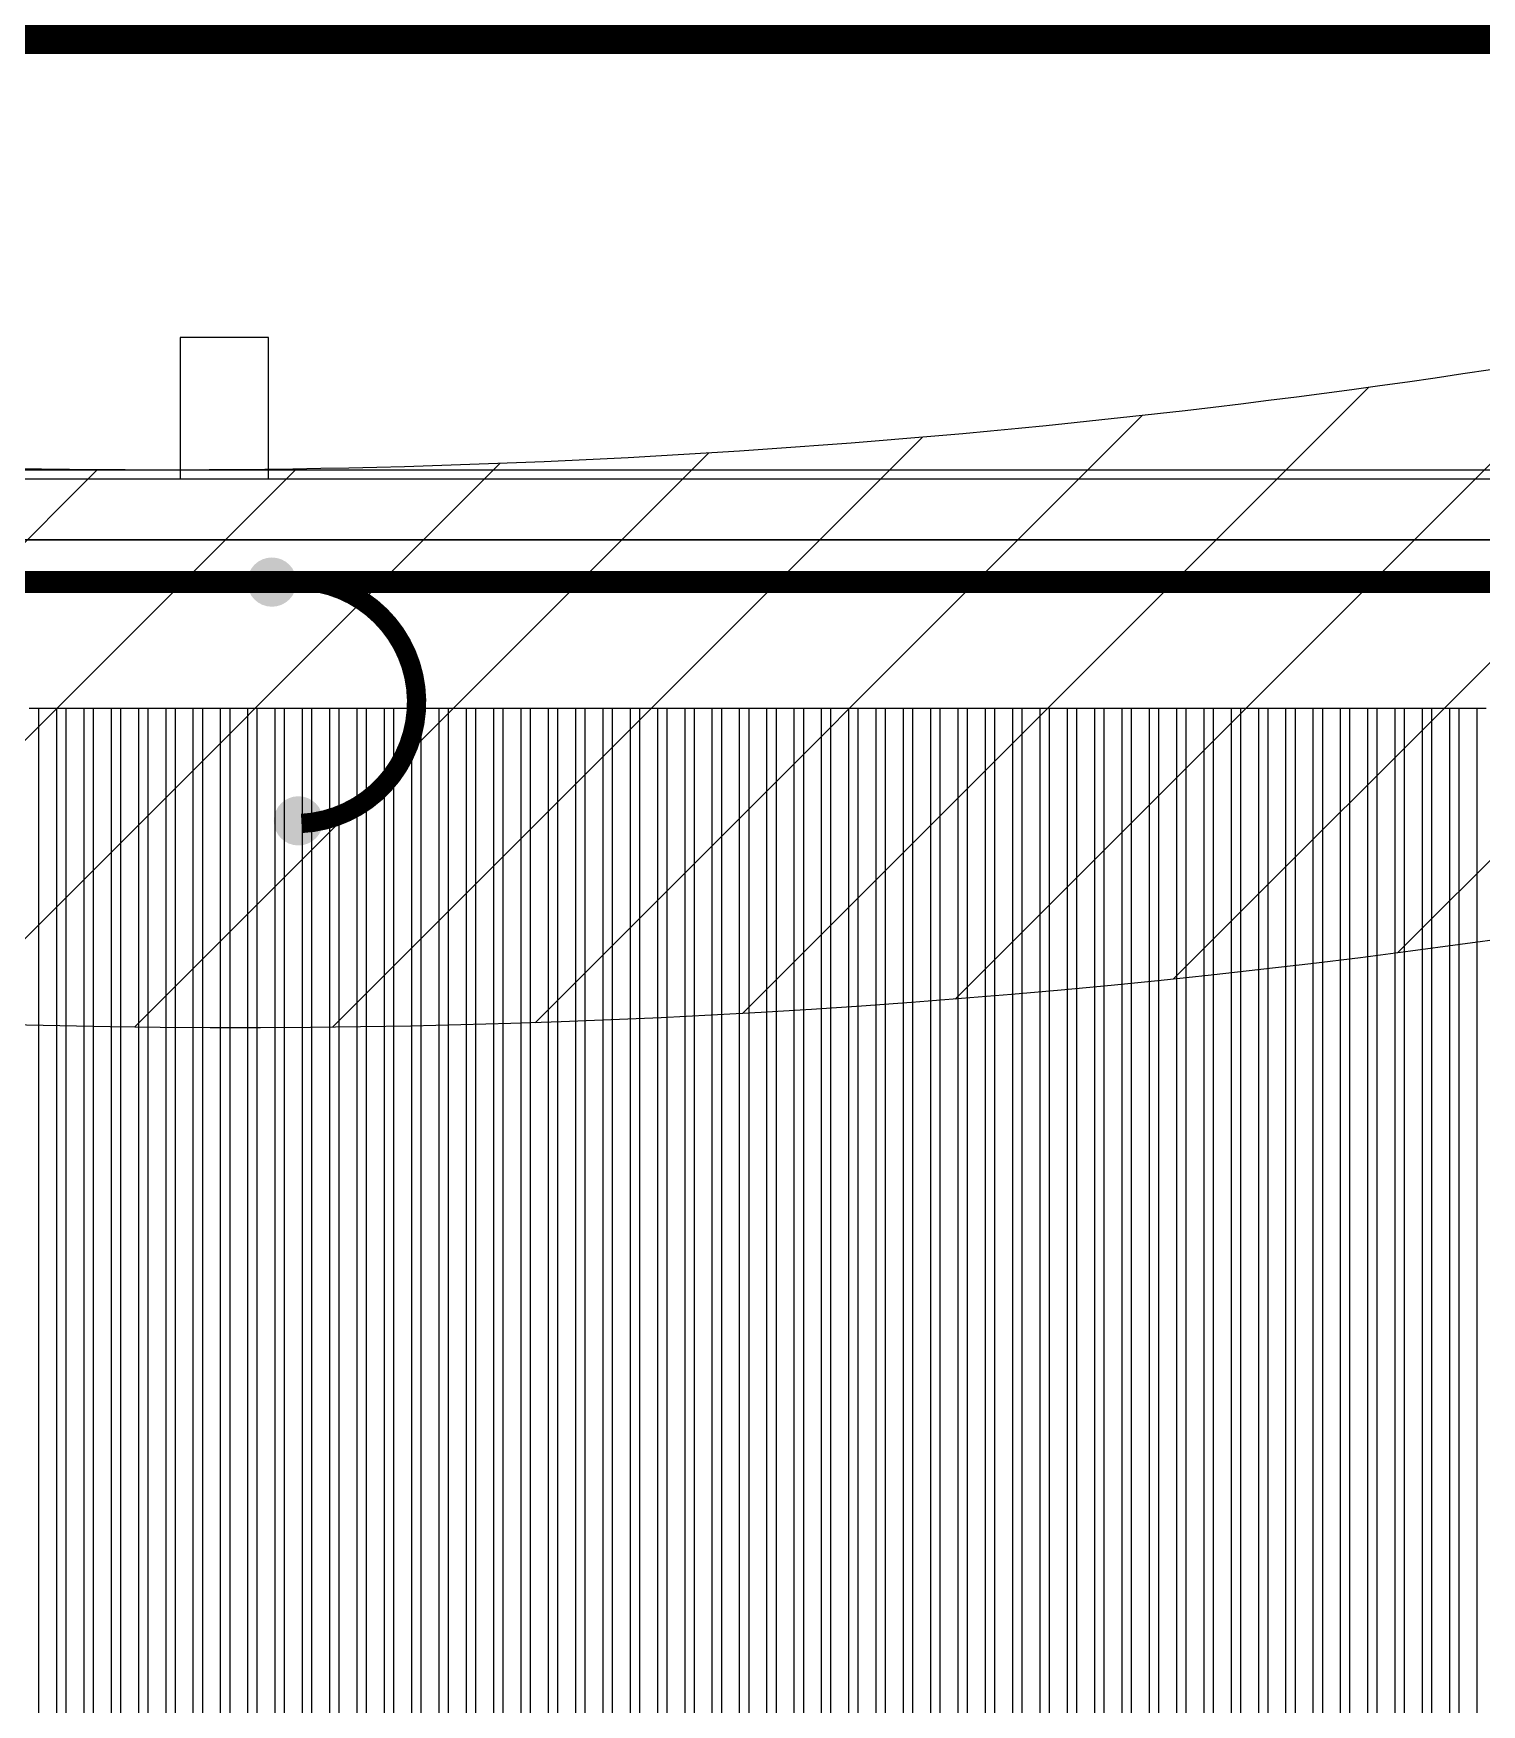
# Model space of a CAD drawing. Header units: millimetres. Extents: x -107267 to 109426, y -98906 to 83910.
# Drawn here: x -17498 to -14216, y -2639 to 1147 of the extents above; entities that cross this region are included whole.
import ezdxf

# ---------------------------------------------------------------- set-up
doc = ezdxf.new("R2010")
doc.units = ezdxf.units.MM
for name, pattern in [('ACAD_ISO10W100', [18, 12, -3, 0, -3]), ('ACAD_ISO12W100', [21, 12, -3, 0, -3, 0, -3]), ('HIDDEN2', [0.1875, 0.125, -0.0625])]:
    doc.linetypes.add(name, pattern=pattern)
for name, color, linetype in [('00 - ZONA DE PROTEÇÃO', 4, 'Continuous'), ('00 - Zona de proteção 2d', 4, 'Continuous'), ('Front View-MISC', 7, 'Continuous'), ('Top (Plan) View-MISC', 7, 'Continuous')]:
    doc.layers.add(name, color=color, linetype=linetype)
for name, color, linetype, lineweight in [('000-M3G-MALHA NOVA', 5, 'ACAD_ISO10W100', 0), ('00_m3g_spda_ater_cabo50', 1, 'Continuous', 9), ('00_SPDA_captacao_novo', 5, 'Continuous', 9)]:
    doc.layers.add(name, color=color, linetype=linetype, lineweight=lineweight)

# ---------------------------------------------------------------- blocks, each defined once
blk = doc.blocks.new('*U324')
at = {"layer": 'Top (Plan) View-MISC', "color": 0, "linetype": 'ByBlock', "lineweight": -2}
for p, q in [((-16964.8, 458.1), (-17164.8, 458.1)), ((-17164.8, 458.1), (-17164.8, 138.1)), ((-16964.8, 138.1), (-16964.8, 458.1))]:
    blk.add_line(p, q, dxfattribs=at)
blk = doc.blocks.new('*U481')
at = {"layer": 'Top (Plan) View-MISC', "color": 0, "linetype": 'ByBlock', "lineweight": -2}
for p, q in [((-17486.2, -381.9), (-17445.5, -381.9)), ((-17424.3, -381.9), (-17383.6, -381.9)), ((-17362.4, -381.9), (-17321.7, -381.9)), ((-17300.5, -381.9), (-17259.8, -381.9)), ((-17238.6, -381.9), (-17197.9, -381.9)), ((-17176.7, -381.9), (-17136, -381.9)), ((-17114.8, -381.9), (-17074.1, -381.9)), ((-17052.9, -381.9), (-17012.2, -381.9)), ((-16991, -381.9), (-16950.3, -381.9)), ((-16929.1, -381.9), (-16888.4, -381.9)), ((-16867.2, -381.9), (-16826.5, -381.9)), ((-16805.3, -381.9), (-16764.6, -381.9)), ((-16743.4, -381.9), (-16702.7, -381.9)), ((-16681.5, -381.9), (-16640.8, -381.9)), ((-16619.6, -381.9), (-16578.9, -381.9)), ((-16557.7, -381.9), (-16517, -381.9)), ((-16495.8, -381.9), (-16455.1, -381.9)), ((-16433.9, -381.9), (-16393.2, -381.9)), ((-16372, -381.9), (-16331.3, -381.9)), ((-16310.1, -381.9), (-16269.4, -381.9)), ((-16248.2, -381.9), (-16207.5, -381.9)), ((-16186.3, -381.9), (-16145.7, -381.9)), ((-16124.4, -381.9), (-16083.8, -381.9)), ((-16062.5, -381.9), (-16021.9, -381.9)), ((-16000.6, -381.9), (-15960, -381.9)), ((-15938.7, -381.9), (-15898.1, -381.9)), ((-15876.8, -381.9), (-15836.2, -381.9)), ((-15814.9, -381.9), (-15774.3, -381.9)), ((-15753, -381.9), (-15712.4, -381.9)), ((-15691.2, -381.9), (-15650.5, -381.9)), ((-15629.3, -381.9), (-15588.6, -381.9)), ((-15567.4, -381.9), (-15526.7, -381.9)), ((-15505.5, -381.9), (-15464.8, -381.9)), ((-15443.6, -381.9), (-15402.9, -381.9)), ((-15381.7, -381.9), (-15341, -381.9)), ((-15319.8, -381.9), (-15279.1, -381.9)), ((-15257.9, -381.9), (-15217.2, -381.9)), ((-15196, -381.9), (-15155.3, -381.9)), ((-15134.1, -381.9), (-15093.4, -381.9)), ((-15072.2, -381.9), (-15031.5, -381.9)), ((-15010.3, -381.9), (-14969.6, -381.9)), ((-14948.4, -381.9), (-14907.7, -381.9)), ((-14886.5, -381.9), (-14845.8, -381.9)), ((-14824.6, -381.9), (-14783.9, -381.9)), ((-14762.7, -381.9), (-14722, -381.9)), ((-14700.8, -381.9), (-14660.1, -381.9)), ((-14638.9, -381.9), (-14598.2, -381.9)), ((-14577, -381.9), (-14536.3, -381.9)), ((-14515.1, -381.9), (-14474.4, -381.9)), ((-14453.2, -381.9), (-14412.5, -381.9)), ((-14391.3, -381.9), (-14350.6, -381.9)), ((-14329.4, -381.9), (-14288.7, -381.9)), ((-14267.5, -381.9), (-14226.8, -381.9))]:
    blk.add_line(p, q, dxfattribs=at)
blk = doc.blocks.new('*U482')
at = {"layer": 'Top (Plan) View-MISC', "color": 0, "linetype": 'ByBlock', "lineweight": -2}
for p, q in [((-21187.7, 138.1), (23428.9, 138.1)), ((-17486.2, -381.9), (-17445.5, -381.9)), ((-17424.3, -381.9), (-17383.6, -381.9)), ((-17362.4, -381.9), (-17321.7, -381.9)), ((-17300.5, -381.9), (-17259.8, -381.9)), ((-17238.6, -381.9), (-17197.9, -381.9)), ((-17176.7, -381.9), (-17136, -381.9)), ((-17114.8, -381.9), (-17074.1, -381.9)), ((-17052.9, -381.9), (-17012.2, -381.9)), ((-16991, -381.9), (-16950.3, -381.9)), ((-16929.1, -381.9), (-16888.4, -381.9)), ((-16867.2, -381.9), (-16826.5, -381.9)), ((-16805.3, -381.9), (-16764.6, -381.9)), ((-16743.4, -381.9), (-16702.7, -381.9)), ((-16681.5, -381.9), (-16640.8, -381.9)), ((-16619.6, -381.9), (-16578.9, -381.9)), ((-16557.7, -381.9), (-16517, -381.9)), ((-16495.8, -381.9), (-16455.1, -381.9)), ((-16433.9, -381.9), (-16393.2, -381.9)), ((-16372, -381.9), (-16331.3, -381.9)), ((-16310.1, -381.9), (-16269.4, -381.9)), ((-16248.2, -381.9), (-16207.5, -381.9)), ((-16186.3, -381.9), (-16145.7, -381.9)), ((-16124.4, -381.9), (-16083.8, -381.9)), ((-16062.5, -381.9), (-16021.9, -381.9)), ((-16000.6, -381.9), (-15960, -381.9)), ((-15938.7, -381.9), (-15898.1, -381.9)), ((-15876.8, -381.9), (-15836.2, -381.9)), ((-15814.9, -381.9), (-15774.3, -381.9)), ((-15753, -381.9), (-15712.4, -381.9)), ((-15691.2, -381.9), (-15650.5, -381.9)), ((-15629.3, -381.9), (-15588.6, -381.9)), ((-15567.4, -381.9), (-15526.7, -381.9)), ((-15505.5, -381.9), (-15464.8, -381.9)), ((-15443.6, -381.9), (-15402.9, -381.9)), ((-15381.7, -381.9), (-15341, -381.9)), ((-15319.8, -381.9), (-15279.1, -381.9)), ((-15257.9, -381.9), (-15217.2, -381.9)), ((-15196, -381.9), (-15155.3, -381.9)), ((-15134.1, -381.9), (-15093.4, -381.9)), ((-15072.2, -381.9), (-15031.5, -381.9)), ((-15010.3, -381.9), (-14969.6, -381.9)), ((-14948.4, -381.9), (-14907.7, -381.9)), ((-14886.5, -381.9), (-14845.8, -381.9)), ((-14824.6, -381.9), (-14783.9, -381.9)), ((-14762.7, -381.9), (-14722, -381.9)), ((-14700.8, -381.9), (-14660.1, -381.9)), ((-14638.9, -381.9), (-14598.2, -381.9)), ((-14577, -381.9), (-14536.3, -381.9)), ((-14515.1, -381.9), (-14474.4, -381.9)), ((-14453.2, -381.9), (-14412.5, -381.9)), ((-14391.3, -381.9), (-14350.6, -381.9)), ((-14329.4, -381.9), (-14288.7, -381.9)), ((-14267.5, -381.9), (-14226.8, -381.9))]:
    blk.add_line(p, q, dxfattribs=at)
blk = doc.blocks.new('*U1066')
at = {"layer": 'Top (Plan) View-MISC', "color": 0, "linetype": 'ByBlock', "lineweight": -2}
for p, q in [((-17507.4, -381.9), (-17486.2, -381.9)), ((-17486.2, -381.9), (-17486.2, -7621.9)), ((-17445.5, -381.9), (-17445.5, -7621.9)), ((-17445.5, -381.9), (-17424.3, -381.9)), ((-17424.3, -381.9), (-17424.3, -7621.9)), ((-17383.6, -381.9), (-17383.6, -7621.9)), ((-17383.6, -381.9), (-17362.4, -381.9)), ((-17362.4, -381.9), (-17362.4, -7621.9)), ((-17321.7, -381.9), (-17321.7, -7621.9)), ((-17321.7, -381.9), (-17300.5, -381.9)), ((-17300.5, -381.9), (-17300.5, -7621.9)), ((-17259.8, -381.9), (-17238.6, -381.9)), ((-17259.8, -381.9), (-17259.8, -7621.9)), ((-17238.6, -381.9), (-17238.6, -7621.9)), ((-17197.9, -381.9), (-17176.7, -381.9)), ((-17197.9, -381.9), (-17197.9, -7621.9)), ((-17176.7, -381.9), (-17176.7, -7621.9)), ((-17136, -381.9), (-17136, -7621.9)), ((-17136, -381.9), (-17114.8, -381.9)), ((-17114.8, -381.9), (-17114.8, -7621.9)), ((-17074.1, -381.9), (-17052.9, -381.9)), ((-17074.1, -381.9), (-17074.1, -7621.9)), ((-17052.9, -381.9), (-17052.9, -7621.9)), ((-17012.2, -381.9), (-17012.2, -7621.9)), ((-17012.2, -381.9), (-16991, -381.9)), ((-16991, -381.9), (-16991, -7621.9)), ((-16950.3, -381.9), (-16950.3, -7621.9)), ((-16950.3, -381.9), (-16929.1, -381.9)), ((-16929.1, -381.9), (-16929.1, -7621.9)), ((-16888.4, -381.9), (-16888.4, -7621.9)), ((-16888.4, -381.9), (-16867.2, -381.9)), ((-16867.2, -381.9), (-16867.2, -7621.9)), ((-16826.5, -381.9), (-16805.3, -381.9)), ((-16826.5, -381.9), (-16826.5, -7621.9)), ((-16805.3, -381.9), (-16805.3, -7621.9)), ((-16764.6, -381.9), (-16743.4, -381.9)), ((-16764.6, -381.9), (-16764.6, -7621.9)), ((-16743.4, -381.9), (-16743.4, -7621.9)), ((-16702.7, -381.9), (-16681.5, -381.9)), ((-16702.7, -381.9), (-16702.7, -7621.9)), ((-16681.5, -381.9), (-16681.5, -7621.9)), ((-16640.8, -381.9), (-16640.8, -7621.9)), ((-16640.8, -381.9), (-16619.6, -381.9)), ((-16619.6, -381.9), (-16619.6, -7621.9)), ((-16578.9, -381.9), (-16557.7, -381.9)), ((-16578.9, -381.9), (-16578.9, -7621.9)), ((-16557.7, -381.9), (-16557.7, -7621.9)), ((-16517, -381.9), (-16517, -7621.9)), ((-16517, -381.9), (-16495.8, -381.9)), ((-16495.8, -381.9), (-16495.8, -7621.9)), ((-16455.1, -381.9), (-16455.1, -7621.9)), ((-16455.1, -381.9), (-16433.9, -381.9)), ((-16433.9, -381.9), (-16433.9, -7621.9)), ((-16393.2, -381.9), (-16393.2, -7621.9)), ((-16393.2, -381.9), (-16372, -381.9)), ((-16372, -381.9), (-16372, -7621.9)), ((-16331.3, -381.9), (-16331.3, -7621.9)), ((-16331.3, -381.9), (-16310.1, -381.9)), ((-16310.1, -381.9), (-16310.1, -7621.9)), ((-16269.4, -381.9), (-16248.2, -381.9)), ((-16269.4, -381.9), (-16269.4, -7621.9)), ((-16248.2, -381.9), (-16248.2, -7621.9)), ((-16207.5, -381.9), (-16207.5, -7621.9)), ((-16207.5, -381.9), (-16186.3, -381.9)), ((-16186.3, -381.9), (-16186.3, -7621.9)), ((-16145.7, -381.9), (-16124.4, -381.9)), ((-16145.7, -381.9), (-16145.7, -7621.9)), ((-16124.4, -381.9), (-16124.4, -7621.9)), ((-16083.8, -381.9), (-16083.8, -7621.9)), ((-16083.8, -381.9), (-16062.5, -381.9)), ((-16062.5, -381.9), (-16062.5, -7621.9)), ((-16021.9, -381.9), (-16021.9, -7621.9)), ((-16021.9, -381.9), (-16000.6, -381.9)), ((-16000.6, -381.9), (-16000.6, -7621.9)), ((-15960, -381.9), (-15960, -7621.9)), ((-15960, -381.9), (-15938.7, -381.9)), ((-15938.7, -381.9), (-15938.7, -7621.9)), ((-15898.1, -381.9), (-15876.8, -381.9)), ((-15898.1, -381.9), (-15898.1, -7621.9)), ((-15876.8, -381.9), (-15876.8, -7621.9)), ((-15836.2, -381.9), (-15836.2, -7621.9)), ((-15836.2, -381.9), (-15814.9, -381.9)), ((-15814.9, -381.9), (-15814.9, -7621.9)), ((-15774.3, -381.9), (-15774.3, -7621.9)), ((-15774.3, -381.9), (-15753, -381.9)), ((-15753, -381.9), (-15753, -7621.9)), ((-15712.4, -381.9), (-15691.2, -381.9)), ((-15712.4, -381.9), (-15712.4, -7621.9)), ((-15691.2, -381.9), (-15691.2, -7621.9)), ((-15650.5, -381.9), (-15629.3, -381.9)), ((-15650.5, -381.9), (-15650.5, -7621.9)), ((-15629.3, -381.9), (-15629.3, -7621.9)), ((-15588.6, -381.9), (-15588.6, -7621.9)), ((-15588.6, -381.9), (-15567.4, -381.9)), ((-15567.4, -381.9), (-15567.4, -7621.9)), ((-15526.7, -381.9), (-15526.7, -7621.9)), ((-15526.7, -381.9), (-15505.5, -381.9)), ((-15505.5, -381.9), (-15505.5, -7621.9)), ((-15464.8, -381.9), (-15464.8, -7621.9)), ((-15464.8, -381.9), (-15443.6, -381.9)), ((-15443.6, -381.9), (-15443.6, -7621.9)), ((-15402.9, -381.9), (-15381.7, -381.9)), ((-15402.9, -381.9), (-15402.9, -7621.9)), ((-15381.7, -381.9), (-15381.7, -7621.9)), ((-15341, -381.9), (-15341, -7621.9)), ((-15341, -381.9), (-15319.8, -381.9)), ((-15319.8, -381.9), (-15319.8, -7621.9)), ((-15279.1, -381.9), (-15279.1, -7621.9)), ((-15279.1, -381.9), (-15257.9, -381.9)), ((-15257.9, -381.9), (-15257.9, -7621.9)), ((-15217.2, -381.9), (-15217.2, -7621.9)), ((-15217.2, -381.9), (-15196, -381.9)), ((-15196, -381.9), (-15196, -7621.9)), ((-15155.3, -381.9), (-15134.1, -381.9)), ((-15155.3, -381.9), (-15155.3, -7621.9)), ((-15134.1, -381.9), (-15134.1, -7621.9)), ((-15093.4, -381.9), (-15093.4, -7621.9)), ((-15093.4, -381.9), (-15072.2, -381.9)), ((-15072.2, -381.9), (-15072.2, -7621.9)), ((-15031.5, -381.9), (-15010.3, -381.9)), ((-15031.5, -381.9), (-15031.5, -7621.9)), ((-15010.3, -381.9), (-15010.3, -7621.9)), ((-14969.6, -381.9), (-14969.6, -7621.9)), ((-14969.6, -381.9), (-14948.4, -381.9)), ((-14948.4, -381.9), (-14948.4, -7621.9)), ((-14907.7, -381.9), (-14907.7, -7621.9)), ((-14907.7, -381.9), (-14886.5, -381.9)), ((-14886.5, -381.9), (-14886.5, -7621.9)), ((-14845.8, -381.9), (-14824.6, -381.9)), ((-14845.8, -381.9), (-14845.8, -7621.9)), ((-14824.6, -381.9), (-14824.6, -7621.9)), ((-14783.9, -381.9), (-14783.9, -7621.9)), ((-14783.9, -381.9), (-14762.7, -381.9)), ((-14762.7, -381.9), (-14762.7, -7621.9)), ((-14722, -381.9), (-14700.8, -381.9)), ((-14722, -381.9), (-14722, -7621.9)), ((-14700.8, -381.9), (-14700.8, -7621.9)), ((-14660.1, -381.9), (-14638.9, -381.9)), ((-14660.1, -381.9), (-14660.1, -7621.9)), ((-14638.9, -381.9), (-14638.9, -7621.9)), ((-14598.2, -381.9), (-14598.2, -7621.9)), ((-14598.2, -381.9), (-14577, -381.9)), ((-14577, -381.9), (-14577, -7621.9)), ((-14536.3, -381.9), (-14515.1, -381.9)), ((-14536.3, -381.9), (-14536.3, -7621.9)), ((-14515.1, -381.9), (-14515.1, -7621.9)), ((-14474.4, -381.9), (-14474.4, -7621.9)), ((-14474.4, -381.9), (-14453.2, -381.9)), ((-14453.2, -381.9), (-14453.2, -7621.9)), ((-14412.5, -381.9), (-14391.3, -381.9)), ((-14412.5, -381.9), (-14412.5, -7621.9)), ((-14391.3, -381.9), (-14391.3, -7621.9)), ((-14350.6, -381.9), (-14350.6, -7621.9)), ((-14350.6, -381.9), (-14329.4, -381.9)), ((-14329.4, -381.9), (-14329.4, -7621.9)), ((-14288.7, -381.9), (-14288.7, -7621.9)), ((-14288.7, -381.9), (-14267.5, -381.9)), ((-14267.5, -381.9), (-14267.5, -7621.9)), ((-14226.8, -381.9), (-14226.8, -7621.9)), ((-14226.8, -381.9), (-14205.6, -381.9))]:
    blk.add_line(p, q, dxfattribs=at)
blk = doc.blocks.new('*U1067')
at = {"layer": 'Top (Plan) View-MISC', "color": 0, "linetype": 'ByBlock', "lineweight": -2}
blk.add_line((23207.9, 158.1), (-17567.7, 158.1), dxfattribs=at)
blk = doc.blocks.new('*U1216')
at = {"layer": 'Front View-MISC', "color": 0, "linetype": 'ByBlock', "lineweight": -2}
for p, q in [((-17487.7, 0), (-17487.7, 0, 3450)), ((-16967.7, 0), (-16967.7, 0, 3450))]:
    blk.add_line(p, q, dxfattribs=at)
blk = doc.blocks.new('*U1222')
at = {"layer": 'Front View-MISC', "color": 0, "linetype": 'ByBlock', "lineweight": -2}
for p, q in [((-21407.7, 0, 3450), (-13407.5, 0, 3450)), ((-21407.7, 0, 4300), (-13407.5, 0, 4300))]:
    blk.add_line(p, q, dxfattribs=at)
blk = doc.blocks.new('*U1223')
at = {"layer": 'Front View-MISC', "color": 0, "linetype": 'ByBlock', "lineweight": -2}
for p, q in [((-13089.6, 0), (-24352.8, 0)), ((-13089.6, 0, -100), (-24352.8, 0, -100))]:
    blk.add_line(p, q, dxfattribs=at)
blk = doc.blocks.new('*U1306')
at = {"layer": 'Front View-MISC', "color": 0, "linetype": 'ByBlock', "lineweight": -2}
for p, q in [((-17486.2, 0, 5158), (-17445.5, 0, 5158)), ((-17424.3, 0, 5158), (-17383.6, 0, 5158)), ((-17362.4, 0, 5158), (-17321.7, 0, 5158)), ((-17300.5, 0, 5158), (-17259.8, 0, 5158)), ((-17238.6, 0, 5158), (-17197.9, 0, 5158)), ((-17176.7, 0, 5158), (-17136, 0, 5158)), ((-17114.8, 0, 5158), (-17074.1, 0, 5158)), ((-17052.9, 0, 5158), (-17012.2, 0, 5158)), ((-16991, 0, 5158), (-16950.3, 0, 5158)), ((-16929.1, 0, 5158), (-16888.4, 0, 5158)), ((-16867.2, 0, 5158), (-16826.5, 0, 5158)), ((-16805.3, 0, 5158), (-16764.6, 0, 5158)), ((-16743.4, 0, 5158), (-16702.7, 0, 5158)), ((-16681.5, 0, 5158), (-16640.8, 0, 5158)), ((-16619.6, 0, 5158), (-16578.9, 0, 5158)), ((-16557.7, 0, 5158), (-16517, 0, 5158)), ((-16495.8, 0, 5158), (-16455.1, 0, 5158)), ((-16433.9, 0, 5158), (-16393.2, 0, 5158)), ((-16372, 0, 5158), (-16331.3, 0, 5158)), ((-16310.1, 0, 5158), (-16269.4, 0, 5158)), ((-16248.2, 0, 5158), (-16207.5, 0, 5158)), ((-16186.3, 0, 5158), (-16145.7, 0, 5158)), ((-16124.4, 0, 5158), (-16083.8, 0, 5158)), ((-16062.5, 0, 5158), (-16021.9, 0, 5158)), ((-16000.6, 0, 5158), (-15960, 0, 5158)), ((-15938.7, 0, 5158), (-15898.1, 0, 5158)), ((-15876.8, 0, 5158), (-15836.2, 0, 5158)), ((-15814.9, 0, 5158), (-15774.3, 0, 5158)), ((-15753, 0, 5158), (-15712.4, 0, 5158)), ((-15691.2, 0, 5158), (-15650.5, 0, 5158)), ((-15629.3, 0, 5158), (-15588.6, 0, 5158)), ((-15567.4, 0, 5158), (-15526.7, 0, 5158)), ((-15505.5, 0, 5158), (-15464.8, 0, 5158)), ((-15443.6, 0, 5158), (-15402.9, 0, 5158)), ((-15381.7, 0, 5158), (-15341, 0, 5158)), ((-15319.8, 0, 5158), (-15279.1, 0, 5158)), ((-15257.9, 0, 5158), (-15217.2, 0, 5158)), ((-15196, 0, 5158), (-15155.3, 0, 5158)), ((-15134.1, 0, 5158), (-15093.4, 0, 5158)), ((-15072.2, 0, 5158), (-15031.5, 0, 5158)), ((-15010.3, 0, 5158), (-14969.6, 0, 5158)), ((-14948.4, 0, 5158), (-14907.7, 0, 5158)), ((-14886.5, 0, 5158), (-14845.8, 0, 5158)), ((-14824.6, 0, 5158), (-14783.9, 0, 5158)), ((-14762.7, 0, 5158), (-14722, 0, 5158)), ((-14700.8, 0, 5158), (-14660.1, 0, 5158)), ((-14638.9, 0, 5158), (-14598.2, 0, 5158)), ((-14577, 0, 5158), (-14536.3, 0, 5158)), ((-14515.1, 0, 5158), (-14474.4, 0, 5158)), ((-14453.2, 0, 5158), (-14412.5, 0, 5158)), ((-14391.3, 0, 5158), (-14350.6, 0, 5158)), ((-14329.4, 0, 5158), (-14288.7, 0, 5158)), ((-14267.5, 0, 5158), (-14226.8, 0, 5158))]:
    blk.add_line(p, q, dxfattribs=at)
blk = doc.blocks.new('*U1308')
at = {"layer": 'Front View-MISC', "color": 0, "linetype": 'ByBlock', "lineweight": -2}
for p, q in [((-21187.7, 0, 4300), (-13407.5, 0, 4300)), ((-21187.7, 0, 4920.1), (-13407.5, 0, 4920.1))]:
    blk.add_line(p, q, dxfattribs=at)
blk = doc.blocks.new('*U1891')
at = {"layer": 'Front View-MISC', "color": 0, "linetype": 'ByBlock', "lineweight": -2}
for p, q in [((-17507.4, 0, 5166.4), (-17486.2, 0, 5166.4)), ((-17486.2, 0, 5166.4), (-17486.2, 0, 4920.1)), ((-17445.5, 0, 5166.4), (-17445.5, 0, 4920.1)), ((-17445.5, 0, 5166.4), (-17424.3, 0, 5166.4)), ((-17424.3, 0, 5166.4), (-17424.3, 0, 4920.1)), ((-17383.6, 0, 5166.4), (-17383.6, 0, 4920.1)), ((-17383.6, 0, 5166.4), (-17362.4, 0, 5166.4)), ((-17362.4, 0, 5166.4), (-17362.4, 0, 4920.1)), ((-17321.7, 0, 5166.4), (-17321.7, 0, 4920.1)), ((-17321.7, 0, 5166.4), (-17300.5, 0, 5166.4)), ((-17300.5, 0, 5166.4), (-17300.5, 0, 4920.1)), ((-17259.8, 0, 5166.4), (-17238.6, 0, 5166.4)), ((-17259.8, 0, 5166.4), (-17259.8, 0, 4920.1)), ((-17238.6, 0, 5166.4), (-17238.6, 0, 4920.1)), ((-17197.9, 0, 5166.4), (-17176.7, 0, 5166.4)), ((-17197.9, 0, 5166.4), (-17197.9, 0, 4920.1)), ((-17176.7, 0, 5166.4), (-17176.7, 0, 4920.1)), ((-17136, 0, 5166.4), (-17136, 0, 4920.1)), ((-17136, 0, 5166.4), (-17114.8, 0, 5166.4)), ((-17114.8, 0, 5166.4), (-17114.8, 0, 4920.1)), ((-17074.1, 0, 5166.4), (-17052.9, 0, 5166.4)), ((-17074.1, 0, 5166.4), (-17074.1, 0, 4920.1)), ((-17052.9, 0, 5166.4), (-17052.9, 0, 4920.1)), ((-17012.2, 0, 5166.4), (-17012.2, 0, 4920.1)), ((-17012.2, 0, 5166.4), (-16991, 0, 5166.4)), ((-16991, 0, 5166.4), (-16991, 0, 4920.1)), ((-16950.3, 0, 5166.4), (-16950.3, 0, 4920.1)), ((-16950.3, 0, 5166.4), (-16929.1, 0, 5166.4)), ((-16929.1, 0, 5166.4), (-16929.1, 0, 4920.1)), ((-16888.4, 0, 5166.4), (-16888.4, 0, 4920.1)), ((-16888.4, 0, 5166.4), (-16867.2, 0, 5166.4)), ((-16867.2, 0, 5166.4), (-16867.2, 0, 4920.1)), ((-16826.5, 0, 5166.4), (-16805.3, 0, 5166.4)), ((-16826.5, 0, 5166.4), (-16826.5, 0, 4920.1)), ((-16805.3, 0, 5166.4), (-16805.3, 0, 4920.1)), ((-16764.6, 0, 5166.4), (-16743.4, 0, 5166.4)), ((-16764.6, 0, 5166.4), (-16764.6, 0, 4920.1)), ((-16743.4, 0, 5166.4), (-16743.4, 0, 4920.1)), ((-16702.7, 0, 5166.4), (-16681.5, 0, 5166.4)), ((-16702.7, 0, 5166.4), (-16702.7, 0, 4920.1)), ((-16681.5, 0, 5166.4), (-16681.5, 0, 4920.1)), ((-16640.8, 0, 5166.4), (-16640.8, 0, 4920.1)), ((-16640.8, 0, 5166.4), (-16619.6, 0, 5166.4)), ((-16619.6, 0, 5166.4), (-16619.6, 0, 4920.1)), ((-16578.9, 0, 5166.4), (-16557.7, 0, 5166.4)), ((-16578.9, 0, 5166.4), (-16578.9, 0, 4920.1)), ((-16557.7, 0, 5166.4), (-16557.7, 0, 4920.1)), ((-16517, 0, 5166.4), (-16517, 0, 4920.1)), ((-16517, 0, 5166.4), (-16495.8, 0, 5166.4)), ((-16495.8, 0, 5166.4), (-16495.8, 0, 4920.1)), ((-16455.1, 0, 5166.4), (-16455.1, 0, 4920.1)), ((-16455.1, 0, 5166.4), (-16433.9, 0, 5166.4)), ((-16433.9, 0, 5166.4), (-16433.9, 0, 4920.1)), ((-16393.2, 0, 5166.4), (-16393.2, 0, 4920.1)), ((-16393.2, 0, 5166.4), (-16372, 0, 5166.4)), ((-16372, 0, 5166.4), (-16372, 0, 4920.1)), ((-16331.3, 0, 5166.4), (-16331.3, 0, 4920.1)), ((-16331.3, 0, 5166.4), (-16310.1, 0, 5166.4)), ((-16310.1, 0, 5166.4), (-16310.1, 0, 4920.1)), ((-16269.4, 0, 5166.4), (-16248.2, 0, 5166.4)), ((-16269.4, 0, 5166.4), (-16269.4, 0, 4920.1)), ((-16248.2, 0, 5166.4), (-16248.2, 0, 4920.1)), ((-16207.5, 0, 5166.4), (-16207.5, 0, 4920.1)), ((-16207.5, 0, 5166.4), (-16186.3, 0, 5166.4)), ((-16186.3, 0, 5166.4), (-16186.3, 0, 4920.1)), ((-16145.7, 0, 5166.4), (-16124.4, 0, 5166.4)), ((-16145.7, 0, 5166.4), (-16145.7, 0, 4920.1)), ((-16124.4, 0, 5166.4), (-16124.4, 0, 4920.1)), ((-16083.8, 0, 5166.4), (-16083.8, 0, 4920.1)), ((-16083.8, 0, 5166.4), (-16062.5, 0, 5166.4)), ((-16062.5, 0, 5166.4), (-16062.5, 0, 4920.1)), ((-16021.9, 0, 5166.4), (-16021.9, 0, 4920.1)), ((-16021.9, 0, 5166.4), (-16000.6, 0, 5166.4)), ((-16000.6, 0, 5166.4), (-16000.6, 0, 4920.1)), ((-15960, 0, 5166.4), (-15960, 0, 4920.1)), ((-15960, 0, 5166.4), (-15938.7, 0, 5166.4)), ((-15938.7, 0, 5166.4), (-15938.7, 0, 4920.1)), ((-15898.1, 0, 5166.4), (-15876.8, 0, 5166.4)), ((-15898.1, 0, 5166.4), (-15898.1, 0, 4920.1)), ((-15876.8, 0, 5166.4), (-15876.8, 0, 4920.1)), ((-15836.2, 0, 5166.4), (-15836.2, 0, 4920.1)), ((-15836.2, 0, 5166.4), (-15814.9, 0, 5166.4)), ((-15814.9, 0, 5166.4), (-15814.9, 0, 4920.1)), ((-15774.3, 0, 5166.4), (-15774.3, 0, 4920.1)), ((-15774.3, 0, 5166.4), (-15753, 0, 5166.4)), ((-15753, 0, 5166.4), (-15753, 0, 4920.1)), ((-15712.4, 0, 5166.4), (-15691.2, 0, 5166.4)), ((-15712.4, 0, 5166.4), (-15712.4, 0, 4920.1)), ((-15691.2, 0, 5166.4), (-15691.2, 0, 4920.1)), ((-15650.5, 0, 5166.4), (-15629.3, 0, 5166.4)), ((-15650.5, 0, 5166.4), (-15650.5, 0, 4920.1)), ((-15629.3, 0, 5166.4), (-15629.3, 0, 4920.1)), ((-15588.6, 0, 5166.4), (-15588.6, 0, 4920.1)), ((-15588.6, 0, 5166.4), (-15567.4, 0, 5166.4)), ((-15567.4, 0, 5166.4), (-15567.4, 0, 4920.1)), ((-15526.7, 0, 5166.4), (-15526.7, 0, 4920.1)), ((-15526.7, 0, 5166.4), (-15505.5, 0, 5166.4)), ((-15505.5, 0, 5166.4), (-15505.5, 0, 4920.1)), ((-15464.8, 0, 5166.4), (-15464.8, 0, 4920.1)), ((-15464.8, 0, 5166.4), (-15443.6, 0, 5166.4)), ((-15443.6, 0, 5166.4), (-15443.6, 0, 4920.1)), ((-15402.9, 0, 5166.4), (-15381.7, 0, 5166.4)), ((-15402.9, 0, 5166.4), (-15402.9, 0, 4920.1)), ((-15381.7, 0, 5166.4), (-15381.7, 0, 4920.1)), ((-15341, 0, 5166.4), (-15341, 0, 4920.1)), ((-15341, 0, 5166.4), (-15319.8, 0, 5166.4)), ((-15319.8, 0, 5166.4), (-15319.8, 0, 4920.1)), ((-15279.1, 0, 5166.4), (-15279.1, 0, 4920.1)), ((-15279.1, 0, 5166.4), (-15257.9, 0, 5166.4)), ((-15257.9, 0, 5166.4), (-15257.9, 0, 4920.1)), ((-15217.2, 0, 5166.4), (-15217.2, 0, 4920.1)), ((-15217.2, 0, 5166.4), (-15196, 0, 5166.4)), ((-15196, 0, 5166.4), (-15196, 0, 4920.1)), ((-15155.3, 0, 5166.4), (-15134.1, 0, 5166.4)), ((-15155.3, 0, 5166.4), (-15155.3, 0, 4920.1)), ((-15134.1, 0, 5166.4), (-15134.1, 0, 4920.1)), ((-15093.4, 0, 5166.4), (-15093.4, 0, 4920.1)), ((-15093.4, 0, 5166.4), (-15072.2, 0, 5166.4)), ((-15072.2, 0, 5166.4), (-15072.2, 0, 4920.1)), ((-15031.5, 0, 5166.4), (-15010.3, 0, 5166.4)), ((-15031.5, 0, 5166.4), (-15031.5, 0, 4920.1)), ((-15010.3, 0, 5166.4), (-15010.3, 0, 4920.1)), ((-14969.6, 0, 5166.4), (-14969.6, 0, 4920.1)), ((-14969.6, 0, 5166.4), (-14948.4, 0, 5166.4)), ((-14948.4, 0, 5166.4), (-14948.4, 0, 4920.1)), ((-14907.7, 0, 5166.4), (-14907.7, 0, 4920.1)), ((-14907.7, 0, 5166.4), (-14886.5, 0, 5166.4)), ((-14886.5, 0, 5166.4), (-14886.5, 0, 4920.1)), ((-14845.8, 0, 5166.4), (-14824.6, 0, 5166.4)), ((-14845.8, 0, 5166.4), (-14845.8, 0, 4920.1)), ((-14824.6, 0, 5166.4), (-14824.6, 0, 4920.1)), ((-14783.9, 0, 5166.4), (-14783.9, 0, 4920.1)), ((-14783.9, 0, 5166.4), (-14762.7, 0, 5166.4)), ((-14762.7, 0, 5166.4), (-14762.7, 0, 4920.1)), ((-14722, 0, 5166.4), (-14700.8, 0, 5166.4)), ((-14722, 0, 5166.4), (-14722, 0, 4920.1)), ((-14700.8, 0, 5166.4), (-14700.8, 0, 4920.1)), ((-14660.1, 0, 5166.4), (-14638.9, 0, 5166.4)), ((-14660.1, 0, 5166.4), (-14660.1, 0, 4920.1)), ((-14638.9, 0, 5166.4), (-14638.9, 0, 4920.1)), ((-14598.2, 0, 5166.4), (-14598.2, 0, 4920.1)), ((-14598.2, 0, 5166.4), (-14577, 0, 5166.4)), ((-14577, 0, 5166.4), (-14577, 0, 4920.1)), ((-14536.3, 0, 5166.4), (-14515.1, 0, 5166.4)), ((-14536.3, 0, 5166.4), (-14536.3, 0, 4920.1)), ((-14515.1, 0, 5166.4), (-14515.1, 0, 4920.1)), ((-14474.4, 0, 5166.4), (-14474.4, 0, 4920.1)), ((-14474.4, 0, 5166.4), (-14453.2, 0, 5166.4)), ((-14453.2, 0, 5166.4), (-14453.2, 0, 4920.1)), ((-14412.5, 0, 5166.4), (-14391.3, 0, 5166.4)), ((-14412.5, 0, 5166.4), (-14412.5, 0, 4920.1)), ((-14391.3, 0, 5166.4), (-14391.3, 0, 4920.1)), ((-14350.6, 0, 5166.4), (-14350.6, 0, 4920.1)), ((-14350.6, 0, 5166.4), (-14329.4, 0, 5166.4)), ((-14329.4, 0, 5166.4), (-14329.4, 0, 4920.1)), ((-14288.7, 0, 5166.4), (-14288.7, 0, 4920.1)), ((-14288.7, 0, 5166.4), (-14267.5, 0, 5166.4)), ((-14267.5, 0, 5166.4), (-14267.5, 0, 4920.1)), ((-14226.8, 0, 5166.4), (-14226.8, 0, 4920.1)), ((-14226.8, 0, 5166.4), (-14205.6, 0, 5166.4))]:
    blk.add_line(p, q, dxfattribs=at)

msp = doc.modelspace()

# ---------------------------------------------------------------- hatches: boundary and pattern name
at = {"layer": '00 - ZONA DE PROTEÇÃO'}
h = msp.add_hatch(dxfattribs=at)
h.set_pattern_fill('ANSI31', color=256, scale=100)
h.paths.add_polyline_path([(-13707.5, -10990.4, -0.186516), (-13820.6, -14966.5, 0.414214), (-13179.3, -15607.9, -0.104933), (-3151, -15607.9, -0.09784), (6816.5, -15607.9, -0.097708), (16816.5, -15607.9, -0.143023), (23528.8, -15599.5, 0.414214), (24170.1, -14958.2, -0.142426), (24170.1, -7613.3, -0.10484), (23957.5, 478.5, 0.414214), (23316.2, 1119.8, -0.093557), (16807.7, 577.3, -0.082777), (6855.7, 562.6, -0.082236), (-3141.3, 575.6, -0.08359), (-13132.3, 575.6, -0.101166), (-21195.5, 556.2, 0.414214), (-21836.8, -85.1, -0.113967), (-21836.8, -7622.3, -0.301912), (-21836.8, -10478, 0.414214), (-21195.5, -11119.4, -0.128973)])
h.paths.add_polyline_path([(-20156.9, -9561, 0.142702), (-20481.7, -7424.5, 0.092198), (-20379.7, -831.6, 0.088905), (-13141.3, -732.3, 0.083475), (-3150.3, -732.3, 0.082902), (6855.6, -738.1, 0.108059), (16863.1, -739.3, 0.098139), (22506.3, -522.8, 0.085608), (22847, -7584.3, 0.113812), (22635.2, -14069.1, 0.112262), (16761.1, -14291.3, 0.092477), (6816.6, -14301.6, 0.093024), (-3142, -14299.9, 0.090083), (-12232.6, -14126.3, 0.160127), (-12766.5, -9913.6, 0.116887)], flags=16)
at = {"layer": '00_SPDA_captacao_novo', "linetype": 'HIDDEN2', "lineweight": -2, "ltscale": 2750}
h = msp.add_hatch(color=256, dxfattribs=at)
h.dxf.hatch_style = 1
edge = h.paths.add_edge_path()
edge.add_arc((-16957.2, -95.9), 55.8, 270, 630, ccw=False)
h = msp.add_hatch(color=256, dxfattribs=at)
h.dxf.hatch_style = 1
edge = h.paths.add_edge_path()
edge.add_arc((-16897.1, -636.9), 55.8, 270, 630, ccw=False)

# ---------------------------------------------------------------- linework, layer by layer
at = {"layer": '00 - ZONA DE PROTEÇÃO', "elevation": 6590}
for points in [[(-21836.8, -85.1, -0.113967), (-21836.8, -7622.3, -0.301912), (-21836.8, -10478, 0.414214), (-21195.5, -11119.4, -0.128973), (-13707.5, -10990.4, -0.186516), (-13820.6, -14966.5, 0.414214), (-13179.3, -15607.9, -0.104933), (-3151, -15607.9, -0.09784), (6816.5, -15607.9, -0.097708), (16816.5, -15607.9, -0.143023), (23528.8, -15599.5, 0.414214), (24170.1, -14958.2, -0.142426), (24170.1, -7613.3, -0.10484), (23957.5, 478.5, 0.414214), (23316.2, 1119.8, -0.093557), (16807.7, 577.3, -0.082777), (6855.7, 562.6, -0.082236), (-3141.3, 575.6, -0.08359), (-13132.3, 575.6, -0.101166), (-21195.5, 556.2, 0.414214)], [(-20379.7, -831.6, -0.092198), (-20481.7, -7424.5, -0.142702), (-20156.9, -9561, -0.116887), (-12766.5, -9913.6, -0.160127), (-12232.6, -14126.3, -0.090083), (-3142, -14299.9, -0.093024), (6816.6, -14301.6, -0.092477), (16761.1, -14291.3, -0.112262), (22635.2, -14069.1, -0.113812), (22847, -7584.3, -0.085608), (22506.3, -522.8, -0.098139), (16863.1, -739.3, -0.108059), (6855.6, -738.1, -0.082902), (-3150.3, -732.3, -0.083475), (-13141.3, -732.3, -0.088905)]]:
    msp.add_lwpolyline(points, format="xyb", close=True, dxfattribs=at)
at = {"layer": '00 - ZONA DE PROTEÇÃO', "extrusion": (0, -1, 0)}
for centre in [(-9041.5, 65477.8), (659.7, 64665.5), (1814.4, 65554.8), (2162.4, 65536.4), (11887.6, 65560), (18994, 65730.5), (-47266.8, 59988.1), (-19952.8, 65889)]:
    msp.add_circle(centre, 60000, dxfattribs=at)
at = {"layer": '00 - Zona de proteção 2d', "extrusion": (0, -1, 0)}
msp.add_lwpolyline([(-47266.8, -11.9, 0.112418), (-21288.2, 5903.8, 0.033813), (-13144.1, 6274.9, 0.01688), (-9173.6, 5476.7, 0.024897), (-3121.5, 5769.5), (-1184.9, 5629.8, 0.039441), (6878.1, 5768.8, 0.041832), (16878.5, 5769.5, 0.028072), (23548.4, 5903.6, 0.112715), (49677.2, 0)], format="xyb", dxfattribs=at)
at = {"layer": '000-M3G-MALHA NOVA', "ltscale": 0.5, "const_width": 50}
msp.add_lwpolyline([(-21305, -95.6), (23538.6, -97.6), (23547.6, -14971.9), (23207.9, -14971.9), (-13075, -14971.9), (-13130.7, -14971.9), (-13295, -14971.9), (-13295, -10508.5), (-13295, -10455), (-21305, -10455), (-21305, -95.6)], close=True, dxfattribs=at)
at = {"layer": '00_m3g_spda_ater_cabo50', "linetype": 'ACAD_ISO12W100', "lineweight": -2, "const_width": 75}
msp.add_lwpolyline([(-22409.7, 1138.1), (-22409.7, -11569.8), (-14407.5, -11569.8), (-14407.5, -16061.9), (24648.9, -16061.9), (24648.9, 1138.1), (-2214.8, 1138.1), (-2214.8, 4938.1), (-7364.8, 4938.1), (-7364.8, 1138.1)], close=True, dxfattribs=at)
at = {"layer": '00_SPDA_captacao_novo', "linetype": 'HIDDEN2', "lineweight": -2, "ltscale": 2750, "const_width": 43.8, "elevation": 5647.8}
msp.add_lwpolyline([(-16901.7, -92.4, -0.968586), (-16890.2, -642.8, -1)], format="xyb", dxfattribs=at)

# ---------------------------------------------------------------- block references
at = {"layer": 'Front View-MISC'}
for name in ['*U1223', '*U1222', '*U1306', '*U1308', '*U1891', '*U1216']:
    msp.add_blockref(name, (0, 0), dxfattribs=at)
at = {"layer": 'Top (Plan) View-MISC'}
for name in ['*U324', '*U1067', '*U482', '*U481', '*U1066']:
    msp.add_blockref(name, (0, 0), dxfattribs=at)

doc.saveas('drawing.dxf')
